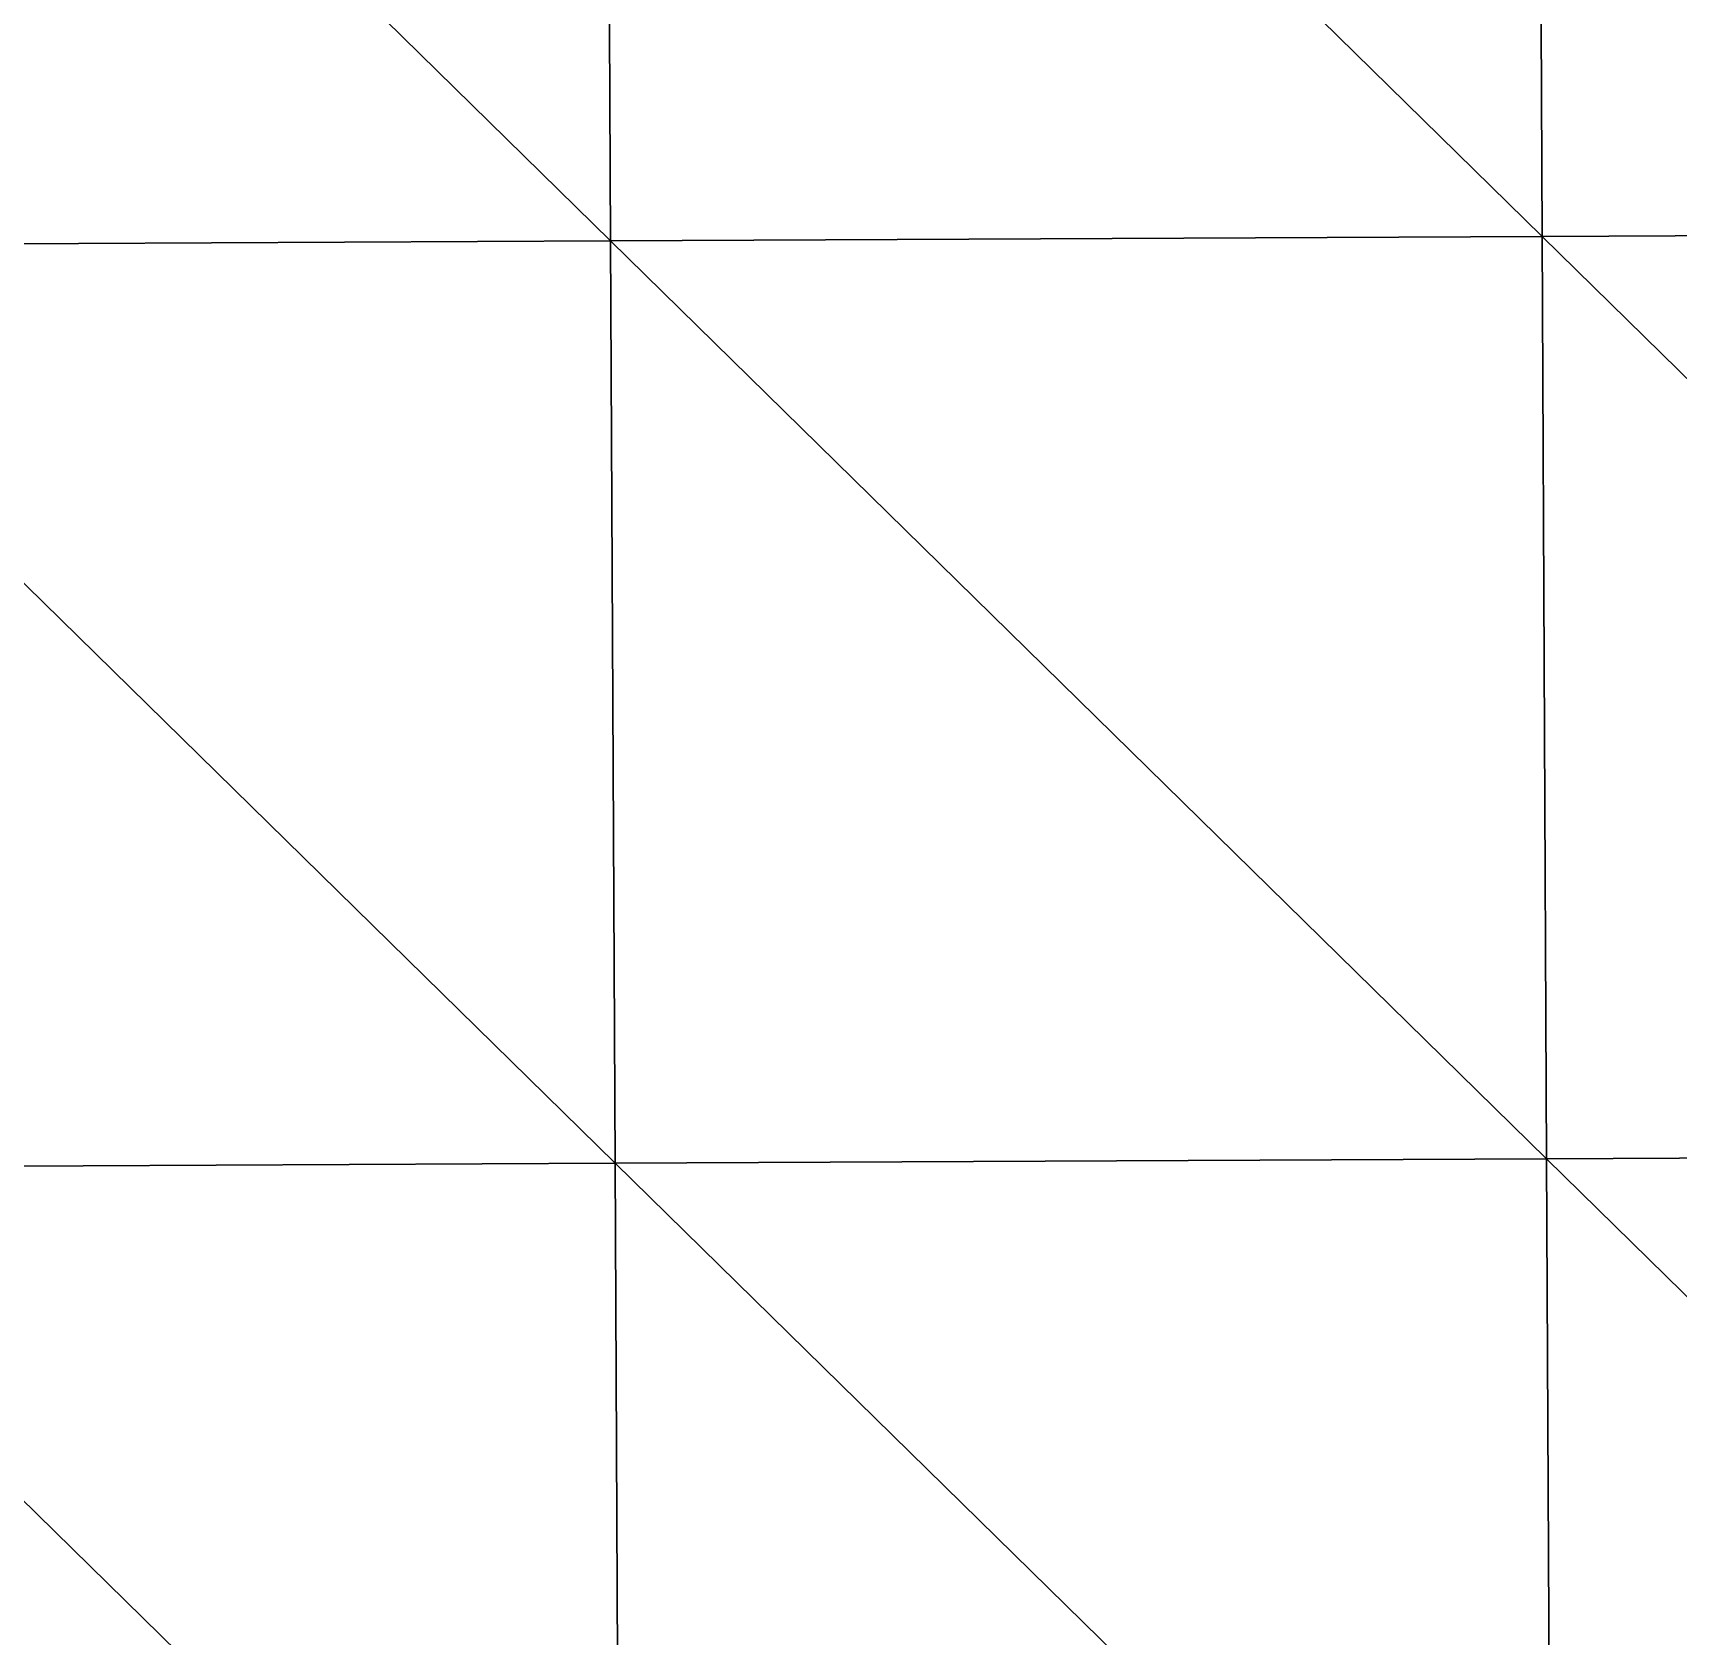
# Model space of a CAD drawing. Extents: x -372 to 678, y -263 to 741.
# Drawn here: x -102.3 to -80.12, y 42.91 to 64.53 of the extents above; entities that cross this region are included whole.
import ezdxf

# ---------------------------------------------------------------- set-up
doc = ezdxf.new("R2010")
doc.units = 0
doc.header["$LTSCALE"] = 0.0254
doc.layers.get('0').update_dxf_attribs({"linetype": 'CONTINUOUS'})
doc.layers.add('LOCATION_SNAPSHOT', color=144, linetype='CONTINUOUS')
doc.layers.add('LOCATION_TERRAIN', color=36, linetype='CONTINUOUS')

# ---------------------------------------------------------------- blocks, each defined once
blk = doc.blocks.new('LOCATION_SNAPSHOT')
at = {"color": 8}
mesh = blk.add_polyface(dxfattribs=at)
corners = [(-369.308, -262.945), (369.306, 262.947), (-371.821, 259.377), (371.824, -259.377)]
mesh.append_faces([[corners[k] for k in face] for face in [(0, 1, 2), (1, 0, 3)]], dxfattribs={"vtx0": -1, "color": 8})
blk = doc.blocks.new('LOCATION_TERRAIN')
at = {"color": 8}
mesh = blk.add_polyface(dxfattribs=at)
corners = [(-94.511, 61.727, -7.035), (-94.571, 74.163, -6.933), (-107.132, 74.103, -7.401)]
mesh.append_faces([[corners[k] for k in face] for face in [(0, 1, 2)]], dxfattribs={"color": 8})
mesh = blk.add_polyface(dxfattribs=at)
corners = [(-81.949, 61.788, -6.629), (-82.009, 74.224, -6.603), (-94.571, 74.163, -6.933)]
mesh.append_faces([[corners[k] for k in face] for face in [(0, 1, 2)]], dxfattribs={"color": 8})
mesh = blk.add_polyface(dxfattribs=at)
corners = [(-81.949, 61.788, -6.629), (-94.571, 74.163, -6.933), (-94.511, 61.727, -7.035)]
mesh.append_faces([[corners[k] for k in face] for face in [(0, 1, 2)]], dxfattribs={"color": 8})
mesh = blk.add_polyface(dxfattribs=at)
corners = [(-69.388, 61.848, -6.223), (-69.448, 74.284, -6.273), (-82.009, 74.224, -6.603)]
mesh.append_faces([[corners[k] for k in face] for face in [(0, 1, 2)]], dxfattribs={"color": 8})
mesh = blk.add_polyface(dxfattribs=at)
corners = [(-69.388, 61.848, -6.223), (-82.009, 74.224, -6.603), (-81.949, 61.788, -6.629)]
mesh.append_faces([[corners[k] for k in face] for face in [(0, 1, 2)]], dxfattribs={"color": 8})
mesh = blk.add_polyface(dxfattribs=at)
corners = [(-94.511, 61.727, -7.035), (-107.132, 74.103, -7.401), (-107.072, 61.667, -7.547)]
mesh.append_faces([[corners[k] for k in face] for face in [(0, 1, 2)]], dxfattribs={"color": 8})
mesh = blk.add_polyface(dxfattribs=at)
corners = [(-94.451, 49.291, -7.32), (-94.511, 61.727, -7.035), (-107.072, 61.667, -7.547)]
mesh.append_faces([[corners[k] for k in face] for face in [(0, 1, 2)]], dxfattribs={"color": 8})
mesh = blk.add_polyface(dxfattribs=at)
corners = [(-81.889, 49.351, -6.805), (-81.949, 61.788, -6.629), (-94.511, 61.727, -7.035)]
mesh.append_faces([[corners[k] for k in face] for face in [(0, 1, 2)]], dxfattribs={"color": 8})
mesh = blk.add_polyface(dxfattribs=at)
corners = [(-81.889, 49.351, -6.805), (-94.511, 61.727, -7.035), (-94.451, 49.291, -7.32)]
mesh.append_faces([[corners[k] for k in face] for face in [(0, 1, 2)]], dxfattribs={"color": 8})
mesh = blk.add_polyface(dxfattribs=at)
corners = [(-69.328, 49.412, -6.29), (-69.388, 61.848, -6.223), (-81.949, 61.788, -6.629)]
mesh.append_faces([[corners[k] for k in face] for face in [(0, 1, 2)]], dxfattribs={"color": 8})
mesh = blk.add_polyface(dxfattribs=at)
corners = [(-69.328, 49.412, -6.29), (-81.949, 61.788, -6.629), (-81.889, 49.351, -6.805)]
mesh.append_faces([[corners[k] for k in face] for face in [(0, 1, 2)]], dxfattribs={"color": 8})
mesh = blk.add_polyface(dxfattribs=at)
corners = [(-94.451, 49.291, -7.32), (-107.072, 61.667, -7.547), (-107.012, 49.23, -7.811)]
mesh.append_faces([[corners[k] for k in face] for face in [(0, 1, 2)]], dxfattribs={"color": 8})
mesh = blk.add_polyface(dxfattribs=at)
corners = [(-94.391, 36.855, -7.604), (-94.451, 49.291, -7.32), (-107.012, 49.23, -7.811)]
mesh.append_faces([[corners[k] for k in face] for face in [(0, 1, 2)]], dxfattribs={"color": 8})
mesh = blk.add_polyface(dxfattribs=at)
corners = [(-81.829, 36.915, -6.981), (-81.889, 49.351, -6.805), (-94.451, 49.291, -7.32)]
mesh.append_faces([[corners[k] for k in face] for face in [(0, 1, 2)]], dxfattribs={"color": 8})
mesh = blk.add_polyface(dxfattribs=at)
corners = [(-81.829, 36.915, -6.981), (-94.451, 49.291, -7.32), (-94.391, 36.855, -7.604)]
mesh.append_faces([[corners[k] for k in face] for face in [(0, 1, 2)]], dxfattribs={"color": 8})
mesh = blk.add_polyface(dxfattribs=at)
corners = [(-69.268, 36.976, -6.358), (-69.328, 49.412, -6.29), (-81.889, 49.351, -6.805)]
mesh.append_faces([[corners[k] for k in face] for face in [(0, 1, 2)]], dxfattribs={"color": 8})
mesh = blk.add_polyface(dxfattribs=at)
corners = [(-69.268, 36.976, -6.358), (-81.889, 49.351, -6.805), (-81.829, 36.915, -6.981)]
mesh.append_faces([[corners[k] for k in face] for face in [(0, 1, 2)]], dxfattribs={"color": 8})
mesh = blk.add_polyface(dxfattribs=at)
corners = [(-94.391, 36.855, -7.604), (-107.012, 49.23, -7.811), (-106.952, 36.794, -8.076)]
mesh.append_faces([[corners[k] for k in face] for face in [(0, 1, 2)]], dxfattribs={"color": 8})

msp = doc.modelspace()

# ---------------------------------------------------------------- block references
at = {"layer": 'LOCATION_SNAPSHOT', "color": 0}
msp.add_blockref('LOCATION_SNAPSHOT', (0, 0), dxfattribs=at)
at = {"layer": 'LOCATION_TERRAIN', "color": 0}
msp.add_blockref('LOCATION_TERRAIN', (0, 0), dxfattribs=at)

doc.saveas('drawing.dxf')
